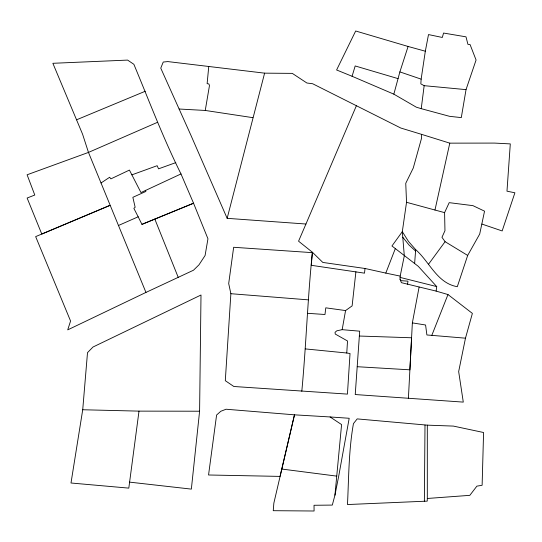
<?xml version="1.0" encoding="UTF-8"?>
<svg xmlns="http://www.w3.org/2000/svg" width="542" height="542" viewBox="0 0 542 542"><rect width="100%" height="100%" fill="white"/><g stroke="black" fill="none" stroke-linecap="round" stroke-linejoin="round"><path stroke-width="0.81" d="M427.313 498.471L427.313 425.152L357.185 418.898L353.445 423.627C348.675 450.307 348.811 477.543 347.483 504.548L427.238 501.126L427.313 498.471L469.826 495.341L476.879 486.147L482.123 485.28L483.579 432.509L453.39 426.087L427.313 425.152M301.806 391.297C306.176 345.146 307.592 298.777 312.361 252.653L233.656 247.281L228.697 283.541L230.872 293.703L225.303 380.68L233.846 386.493L347.436 394.109L350.03 353.519L346.772 353.011L347.517 340.979L335.241 334.041L335.051 332.293L336.86 330.796L342.165 329.672L359.692 331.176L355.234 394.542L463.288 402.11L458.668 371.575L465.476 338.181L472.38 313.398L447.977 294.55L436.12 291.095L401.378 282.667L400.05 279.157L400.186 276.108L404.312 255.817L402.313 231.658L406.534 202.295L405.748 183.325L413.275 167.993L421.574 138.115L421.561 134.348L400.816 128.034L312.612 83.725L306.907 83.014L292.287 73.373L264.604 73.156L167.824 61.585L163.244 62.039L160.764 68.15L191.008 135.486L227.152 218.331L305.945 224.022L356.379 105.751M424.366 501.303L425.003 425.091M199.598 411.215L201.001 295.011L93.007 347.016L87.506 352.639L82.723 409.752L70.995 483.003L128.806 488.125L139.003 411.127L199.598 411.215L191.353 489.114L129.491 482.123M408.383 398.6L412.36 322.883L419.108 287.07M421.148 79.139L420.822 83.868L424.162 85.677L466.032 89.633L476.072 60.006L470.056 44.532L467.929 44.356L465.998 36.836L443.559 33.048L442.313 37.459L428.505 34.573L425.328 51.212L421.148 79.139L399.881 71.896L408.092 46.463L425.328 51.212M414.616 263.602L415.68 249.632L408.444 241.38L402.313 231.658L391.954 245.987L418.288 266.339L436.723 286.589L436.12 291.095M312.395 252.24L311.264 265.302L364.515 273.161L365.017 268.486L322.808 262.43L312.395 252.24L298.561 241.19L305.945 224.022M334.942 495.192L341.582 424.569L330.071 416.954L294.482 414.833L226.068 409.23L220.784 411.283L216.597 415.023L208.548 474.988L280.045 476.398L294.482 414.833L273.852 503.139L273.243 510.693L314.089 511.004L314.028 505.273L332.307 505.083L334.942 495.192L338.689 476.242L349.19 418.275L330.071 416.954M208.745 66.625L207.125 83.617L208.88 83.976L209.476 85.548L205.249 110.453L179.097 109.017M355.904 271.786L352.117 305.891L345.566 310.573L325.789 307.829L324.976 314.495L307.551 313.31M407.584 284.211L407.963 281.163L400.613 280.627L400.05 279.157M466.032 89.633L461.296 117.614L449.548 116.32L421.229 108.664L424.162 85.677M342.165 329.672L345.566 310.573M467.678 255.431L479.697 234.063L484.548 211.163L472.942 205.648L449.203 202.654L444.589 212.627L444.962 230.696L441.967 237.308L445.084 241.685L467.678 255.431L457.306 286.698C437.109 283.27 429.63 261.894 415.68 249.632M444.589 212.627L434.975 210.032L449.792 143.149L494.521 143.088L510.3 143.901L506.98 191.177L514.9 192.789L502.156 230.946L481.926 224.063M264.604 73.156L227.152 218.331M421.229 108.664L416.337 107.194L393.844 94.159L399.881 71.896M393.844 94.159L352.083 76.273L355.186 65.955L398.085 78.637M365.017 268.486L385.796 273.093L395.26 248.764M412.36 322.883L425.585 325.004L426.893 334.983L431.818 335.356L447.977 294.55M428.404 264.401L445.084 241.685M101.042 182.966L109.674 177.261L110.859 178.887L129.43 170.08L140.974 192.573L180.994 173.941C163.217 138.264 149.213 101.029 133.867 64.302L127.607 60.094L52.865 63.299L82.594 134.24L88.475 152.417L145.954 292.423L67.723 329.868L70.568 321.027L35.657 236.617L109.965 205.371L41.795 234.063L27.127 198.033L34.783 195.032L27.1 174.788L88.475 152.417L157.2 122.451M145.954 292.423L193.474 270.228L198.968 264.848L205.086 255.526L207.952 238.798L193.548 203.23L180.994 173.941M118.319 225.56L138.176 216.8L141.943 224.374L193.548 203.23L141.943 224.374M76.517 119.829L145.27 91.246M131.896 174.849L157.153 165.703L158.549 168.84L175.818 162.614M82.723 409.752L139.003 411.127M359.312 336.033L411.581 337.774L409.887 369.82L357.253 366.717M230.872 293.703L308.242 299.848M431.818 335.356L465.476 338.181M305.241 348.899L346.772 353.011M281.793 469.047L336.697 476.12M205.249 110.453L252.863 117.661M385.796 273.093L400.186 276.108M400.064 277.402L436.723 286.589M406.534 202.295L434.975 210.032M408.092 46.463L355.681 30.996L336.602 69.972L352.083 76.273M421.561 134.348L449.792 143.149M415.572 251.034L409 244.991L402.774 237.22M138.176 216.8L133.854 208.338L135.154 207.281L132.851 197.329L145.859 191.448L145.52 190.276M154.836 219.117L178.216 277.355"/></g></svg>
